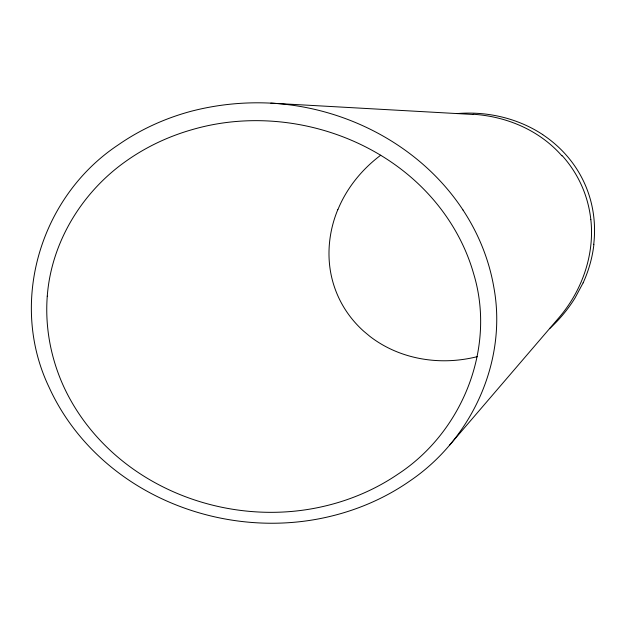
<?xml version="1.0" encoding="UTF-8"?>
<svg xmlns="http://www.w3.org/2000/svg" width="626" height="626" viewBox="0 0 626 626"><rect width="100%" height="100%" fill="white"/><g stroke="black" fill="none" stroke-linecap="round" stroke-linejoin="round"><path stroke-width="0.94" d="M337.797 209.671C329.722 229.186 326.921 250.924 330.544 271.786A139.739 119.824 -25.6 0 0 363.714 331.224L369.935 336.412A136.233 116.796 -25.3 0 0 384.317 345.826C407.283 358.463 434.295 362.955 460.22 359.809A121.78 104.041 -24.4 0 0 477.278 356.656M583.111 282.874L575.044 297.945A137.094 117.242 -24.6 0 1 549.526 328.681M472.959 114.464L270.823 103.141C244.101 101.795 217.238 104.487 191.329 111.217A213.341 185.006 -5.9 0 0 118.275 144.864C40.432 196.4 8.373 302.428 49.086 387.267A274.031 236.213 -10.9 0 0 96.122 453.592C156.899 512.694 248.647 536.255 330.724 516.262A206.087 172.94 -8.7 0 0 410.03 480.862C471.636 439.123 507.498 361.382 493.867 287.444A272.177 230.642 -4.3 0 0 462.99 210M449.585 445.156L558.744 317.914C581.844 291.113 594.723 255.079 590.842 219.632M270.823 103.141C346.601 107.132 420.93 146.061 462.997 210M542.734 134.613C523.618 121.992 501.09 114.91 478.287 113.408A137.102 118.173 -25.1 0 0 457.113 113.572M473.006 114.229A144.919 124.754 -24.2 0 1 561.937 155.874M542.703 134.645A151.03 129.84 -24 0 1 593.738 244.289M593.91 244.281A145.819 125.137 -24.3 0 1 583.127 282.874M337.876 209.694A125.411 108.048 -24.8 0 1 380.725 155.201M562.195 155.663A152.955 131.57 -23.5 0 1 590.827 219.64M47.263 296.168C44.939 326.584 50.643 357.391 63.085 385.201A255.416 219.82 -10.5 0 0 106.545 446.847C162.791 501.919 247.794 524.189 324.143 506.246A192.339 161.445 -8.6 0 0 397.94 474.172C462.168 432.19 496.222 348.252 473.694 273.93A254.117 215.211 -4.4 0 0 448.811 220.078C394.763 138.252 285.229 102.437 192.112 129.645A198.622 171.915 -5.9 0 0 125.756 161.351C81.912 192.315 51.309 242.285 47.263 296.168"/></g></svg>
